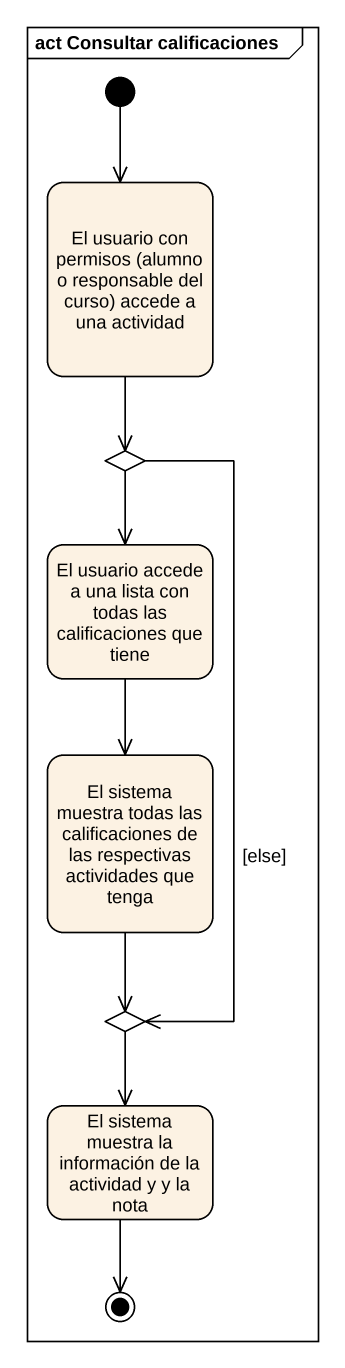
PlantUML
@startuml
mainframe act Consultar calificaciones
hide empty description
state "El usuario con permisos (alumno o responsable del curso) accede a una actividad" as El_usuario_con_permisos
state choice1 <<choice>>
state "El usuario accede a una lista con todas las calificaciones que tiene" as El_usuario_accede_a_una
state "El sistema muestra todas las calificaciones de las respectivas actividades que tenga" as El_sistema_muestra_todas
state choice2 <<choice>>
state "El sistema muestra la información de la actividad y y la nota" as El_sistema_muestra_la
[*] --> El_usuario_con_permisos
El_usuario_con_permisos --> choice1
choice1 --> El_usuario_accede_a_una
choice1 --> choice2 : [else]
El_usuario_accede_a_una --> El_sistema_muestra_todas
El_sistema_muestra_todas --> choice2
choice2 --> El_sistema_muestra_la
El_sistema_muestra_la --> [*]
@enduml
